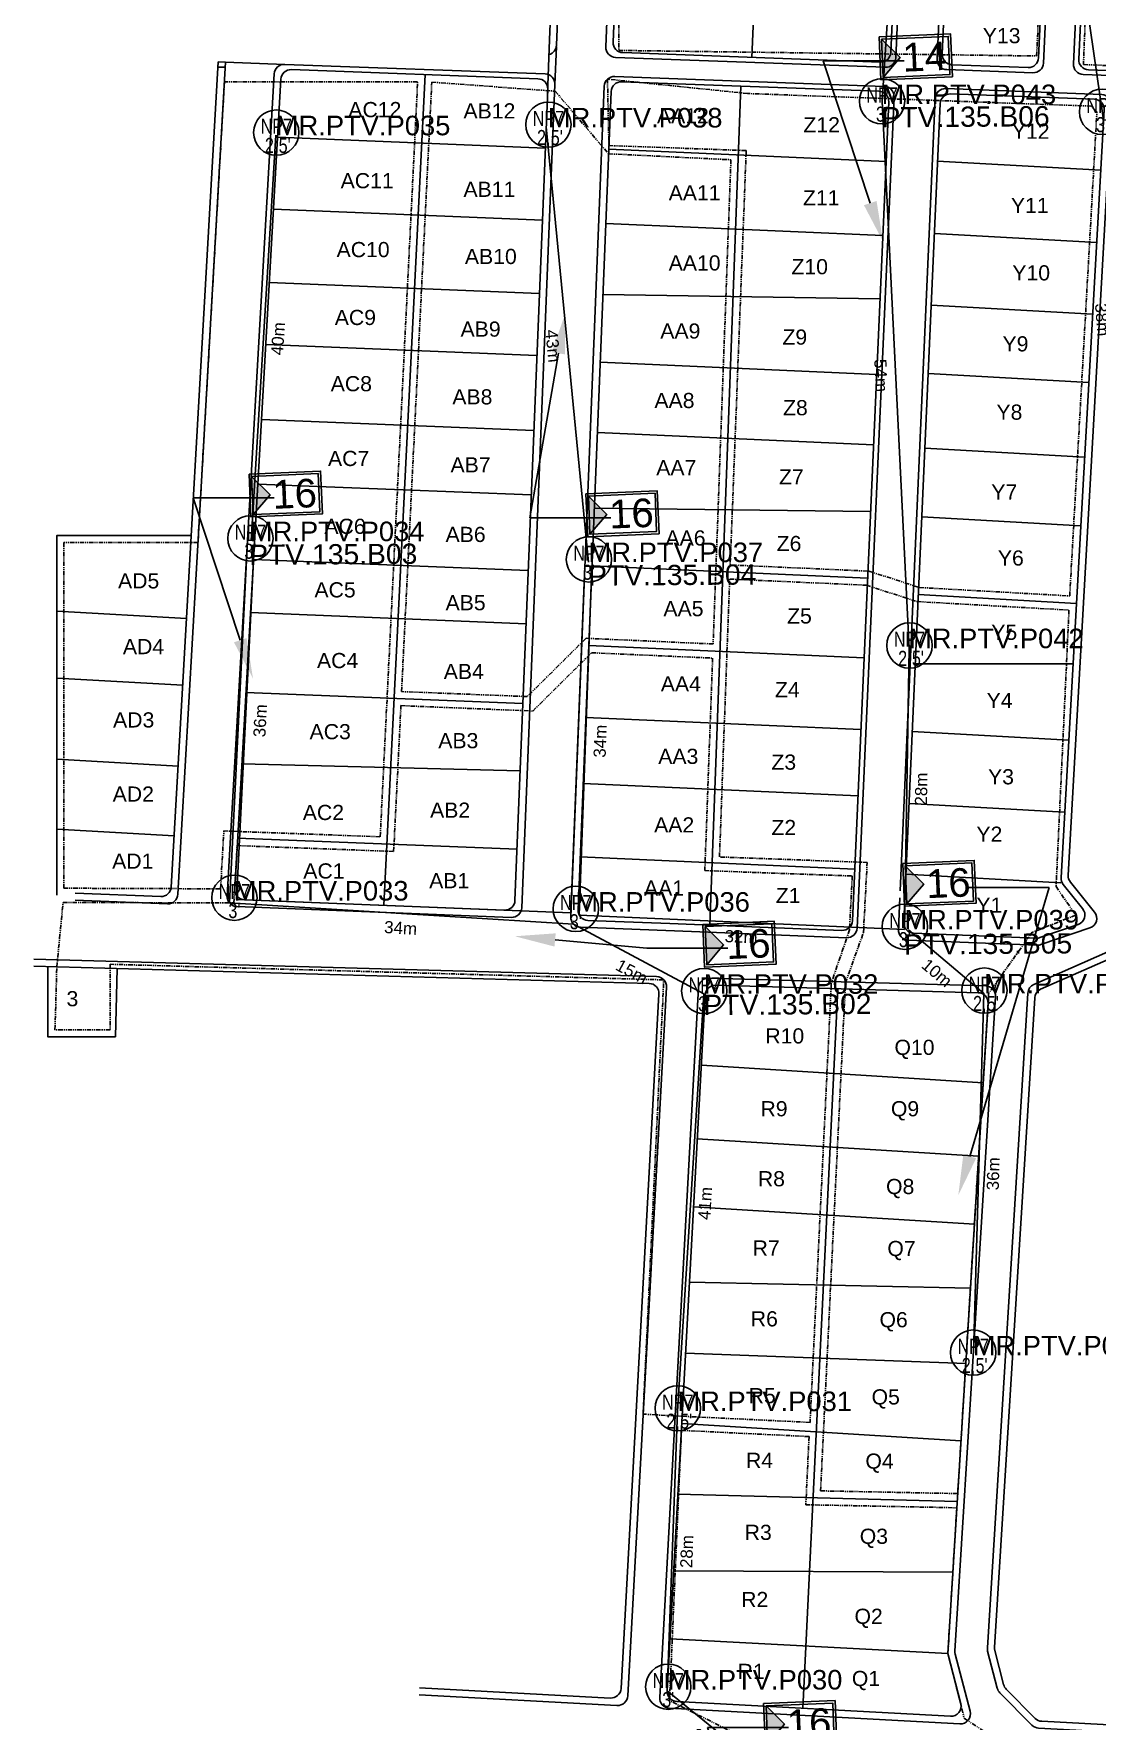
# Model space of a CAD drawing. Extents: x -1482 to -1132, y 13384 to 13773.
# Drawn here: x -1482 to -1376.9, y 13519.2 to 13686 of the extents above; entities that cross this region are included whole.
import ezdxf
from ezdxf import colors
from ezdxf.entities.mleader import LeaderData, LeaderLine
from ezdxf.enums import TextEntityAlignment as Align
from ezdxf.math import Vec2, Vec3

# ---------------------------------------------------------------- set-up
doc = ezdxf.new("R2010")
doc.units = 0
doc.linetypes.add('PHANTOM2', pattern=[1.25, 0.625, -0.125, 0.125, -0.125, 0.125, -0.125])
for name, color, linetype in [('Base Map', 8, 'Continuous'), ('FAT', 30, 'Continuous'), ('Homepass Number', 6, 'Continuous'), ('NEW POLE 7m(2.5 inches)', 200, 'Continuous'), ('NEW POLE 7m(3 inches)', 4, 'Continuous'), ('NEW POLE ID 7m (2.5 inches)', 200, 'Continuous'), ('NEW POLE ID 7m(3 inches)', 4, 'Continuous'), ('SPAN KU', 161, 'Continuous')]:
    doc.layers.add(name, color=color, linetype=linetype)
for name, color, linetype, lineweight in [('FAT AREA', 134, 'PHANTOM2', 30), ('FAT_Info', 170, 'Continuous', 0), ('FO 24 CORE', 3, 'Continuous', 35), ('SLING WIRE', 4, 'Continuous', 30)]:
    doc.layers.add(name, color=color, linetype=linetype, lineweight=lineweight)
doc.styles.get("Standard").update_dxf_attribs({"font": 'arial.ttf'})
doc.styles.add('Title Block 3', font='dgn003.shx')
doc.dimstyles.new('瓦达西瓦', dxfattribs={"dimtxt": 1.2, "dimasz": 0, "dimexe": 1.25, "dimexo": 0.625, "dimgap": 0.05, "dimtad": 1, "dimdec": 0, "dimtxsty": 'Standard', "dimblk": 'ARCHTICK', "dimcen": 0, "dimse1": 1, "dimse2": 1, "dimsd1": 1, "dimsd2": 1, "dimclre": 256, "dimclrt": 256, "dimadec": 0, "dimazin": 0, "dimtfac": 1, "dimtdec": 0, "dimtmove": 2, "dimatfit": 3, "dimfxl": 1, "dimarcsym": 0})

# ---------------------------------------------------------------- blocks, each defined once
blk = doc.blocks.new('*U53')
at = {"color": 0, "linetype": 'ByBlock', "lineweight": -2}
blk.add_circle((0, 0), 2.24, dxfattribs=at)
at = {"color": 0, "linetype": 'ByBlock', "lineweight": -2, "style": 'Title Block 3', "width": 0.799091}
for s, p in [('NP7', (0, 0.62)), ("3'", (0, -1.27))]:
    blk.add_text(s, height=1.488, dxfattribs=at).set_placement(p, align=Align.MIDDLE_CENTER)
blk = doc.blocks.new('*U57')
at = {"color": 0, "linetype": 'ByBlock', "lineweight": -2}
blk.add_circle((0, 0), 2.24, dxfattribs=at)
at = {"color": 0, "linetype": 'ByBlock', "lineweight": -2, "style": 'Title Block 3', "width": 0.799091}
for s, p in [('NP7', (0, 0.62)), ('2,', (-0.46, -1.27)), ("5'", (0.83, -1.27))]:
    blk.add_text(s, height=1.488, dxfattribs=at).set_placement(p, align=Align.MIDDLE_CENTER)
blk = doc.blocks.new('FAT')
h = blk.add_hatch(color=2)
h.dxf.hatch_style = 1
h.paths.add_polyline_path([(-4.25, 2), (-4.25, -2), (-2.4, 0)])
for points in [[(-4.5, 2.25), (3, 2.25), (3, -2.25), (-4.5, -2.25)], [(-4.25, 2), (2.75, 2), (2.75, -2), (-4.25, -2)]]:
    blk.add_lwpolyline(points, close=True)
at = {"color": 2}
blk.add_lwpolyline([(-4.25, 2), (-4.25, -2), (-2.4, 0)], close=True, dxfattribs=at)
at = {"color": 7}
blk.add_attdef('FAT', text='', height=3, dxfattribs=at).set_placement((0.18, 0), align=Align.MIDDLE_CENTER)
blk = doc.blocks.new('*D171')
at = {"layer": 'Defpoints', "color": 0, "lineweight": 30, "ltscale": 0.7, "transparency": 16777216}
for p in [(-1419.44, 13522.18), (-1420.77, 13520.55), (-1409.91, 13514.45)]:
    blk.add_point(p, dxfattribs=at)
at = {"layer": 'SPAN KU', "lineweight": 30, "ltscale": 0.7, "transparency": 16777216, "insert": (-1415.59, 13517.19), "char_height": 1.2, "attachment_point": 5, "rotation": 320.9764}
blk.add_mtext('12m', dxfattribs=at)
blk = doc.blocks.new('_ArchTick')
at = {"color": 0, "linetype": 'ByBlock', "const_width": 0.15}
blk.add_lwpolyline([(-0.5, -0.5), (0.5, 0.5)], dxfattribs=at)
blk = doc.blocks.new('*D172')
at = {"layer": 'Defpoints', "color": 0, "lineweight": 30, "ltscale": 0.7, "transparency": 16777216}
for p in [(-1418.43, 13549.85), (-1416.34, 13549.77), (-1419.44, 13522.18)]:
    blk.add_point(p, dxfattribs=at)
at = {"layer": 'SPAN KU', "lineweight": 30, "ltscale": 0.7, "transparency": 16777216, "insert": (-1417.5, 13535.96), "char_height": 1.2, "attachment_point": 5, "rotation": 87.9093}
blk.add_mtext('28m', dxfattribs=at)
blk = doc.blocks.new('*D173')
at = {"layer": 'Defpoints', "color": 0, "lineweight": 30, "ltscale": 0.7, "transparency": 16777216}
for p in [(-1415.83, 13591.1), (-1413.73, 13590.97), (-1418.43, 13549.85)]:
    blk.add_point(p, dxfattribs=at)
at = {"layer": 'SPAN KU', "lineweight": 30, "ltscale": 0.7, "transparency": 16777216, "insert": (-1415.69, 13570.38), "char_height": 1.2, "attachment_point": 5, "rotation": 86.3839}
blk.add_mtext('41m', dxfattribs=at)
blk = doc.blocks.new('*D174')
at = {"layer": 'Defpoints', "color": 0, "lineweight": 30, "ltscale": 0.7, "transparency": 16777216}
for p in [(-1428.7, 13598), (-1429.69, 13596.15), (-1415.83, 13591.1)]:
    blk.add_point(p, dxfattribs=at)
at = {"layer": 'SPAN KU', "lineweight": 30, "ltscale": 0.7, "transparency": 16777216, "insert": (-1422.94, 13593.29), "char_height": 1.2, "attachment_point": 5, "rotation": 331.8114}
blk.add_mtext('15m', dxfattribs=at)
blk = doc.blocks.new('*D175')
at = {"layer": 'Defpoints', "color": 0, "lineweight": 30, "ltscale": 0.7, "transparency": 16777216}
for p in [(-1462.69, 13600.08), (-1462.81, 13597.98), (-1428.7, 13598)]:
    blk.add_point(p, dxfattribs=at)
at = {"layer": 'SPAN KU', "lineweight": 30, "ltscale": 0.7, "transparency": 16777216, "insert": (-1445.78, 13597.61), "char_height": 1.2, "attachment_point": 5, "rotation": 356.508}
blk.add_mtext('34m', dxfattribs=at)
blk = doc.blocks.new('*D178')
at = {"layer": 'Defpoints', "color": 0, "lineweight": 30, "ltscale": 0.7, "transparency": 16777216}
for p in [(-1460.21, 13635.91), (-1461.99, 13600.44), (-1459.89, 13600.34)]:
    blk.add_point(p, dxfattribs=at)
at = {"layer": 'SPAN KU', "lineweight": 30, "ltscale": 0.7, "transparency": 16777216, "insert": (-1459.66, 13618.1), "char_height": 1.2, "attachment_point": 5, "rotation": 87.1351}
blk.add_mtext('36m', dxfattribs=at)
blk = doc.blocks.new('*D182')
at = {"layer": 'Defpoints', "color": 0, "lineweight": 30, "ltscale": 0.7, "transparency": 16777216}
for p in [(-1426.87, 13633.36), (-1428.13, 13598.89), (-1426.03, 13598.82)]:
    blk.add_point(p, dxfattribs=at)
at = {"layer": 'SPAN KU', "lineweight": 30, "ltscale": 0.7, "transparency": 16777216, "insert": (-1426.06, 13616.08), "char_height": 1.2, "attachment_point": 5, "rotation": 87.9131}
blk.add_mtext('34m', dxfattribs=at)
blk = doc.blocks.new('*D183')
at = {"layer": 'Defpoints', "color": 0, "lineweight": 30, "ltscale": 0.7, "transparency": 16777216}
for p in [(-1428.13, 13598.89), (-1396, 13597.46), (-1396.09, 13595.36)]:
    blk.add_point(p, dxfattribs=at)
at = {"layer": 'SPAN KU', "lineweight": 30, "ltscale": 0.7, "transparency": 16777216, "insert": (-1412.13, 13596.74), "char_height": 1.2, "attachment_point": 5, "rotation": 357.4394}
blk.add_mtext('32m', dxfattribs=at)
blk = doc.blocks.new('*D184')
at = {"layer": 'Defpoints', "color": 0, "lineweight": 30, "ltscale": 0.7, "transparency": 16777216}
for p in [(-1395.54, 13625.27), (-1393.44, 13625.23), (-1396, 13597.46)]:
    blk.add_point(p, dxfattribs=at)
at = {"layer": 'SPAN KU', "lineweight": 30, "ltscale": 0.7, "transparency": 16777216, "insert": (-1394.33, 13611.34), "char_height": 1.2, "attachment_point": 5, "rotation": 89.0527}
blk.add_mtext('28m', dxfattribs=at)
blk = doc.blocks.new('*D185')
at = {"layer": 'Defpoints', "color": 0, "lineweight": 30, "ltscale": 0.7, "transparency": 16777216}
for p in [(-1400.3, 13679.24), (-1398.21, 13679.34), (-1395.54, 13625.27)]:
    blk.add_point(p, dxfattribs=at)
at = {"layer": 'SPAN KU', "lineweight": 30, "ltscale": 0.7, "transparency": 16777216, "insert": (-1398.31, 13652.23), "char_height": 1.2, "attachment_point": 5, "rotation": 272.8268}
blk.add_mtext('54m', dxfattribs=at)
blk = doc.blocks.new('*D186')
at = {"layer": 'Defpoints', "color": 0, "lineweight": 30, "ltscale": 0.7, "transparency": 16777216}
for p in [(-1396.11, 13711.57), (-1394.02, 13711.43), (-1398.21, 13679.34)]:
    blk.add_point(p, dxfattribs=at)
at = {"layer": 'SPAN KU', "lineweight": 30, "ltscale": 0.7, "transparency": 16777216, "insert": (-1395.73, 13695.36), "char_height": 1.2, "attachment_point": 5, "rotation": 86.2804}
blk.add_mtext('32m', dxfattribs=at)
blk = doc.blocks.new('*D188')
at = {"layer": 'Defpoints', "color": 0, "lineweight": 30, "ltscale": 0.7, "transparency": 16777216}
for p in [(-1381.26, 13711.62), (-1378.39, 13677.16), (-1376.31, 13677.46)]:
    blk.add_point(p, dxfattribs=at)
at = {"layer": 'SPAN KU', "lineweight": 30, "ltscale": 0.7, "transparency": 16777216, "insert": (-1380.21, 13694.34), "char_height": 1.2, "attachment_point": 5, "rotation": 278.233}
blk.add_mtext('35m', dxfattribs=at)
blk = doc.blocks.new('*D199')
at = {"layer": 'Defpoints', "color": 0, "lineweight": 30, "ltscale": 0.7, "transparency": 16777216}
for p in [(-1395.59, 13597.41), (-1388.13, 13591.14), (-1389.48, 13589.53)]:
    blk.add_point(p, dxfattribs=at)
at = {"layer": 'SPAN KU', "lineweight": 30, "ltscale": 0.7, "transparency": 16777216, "insert": (-1392.79, 13593.17), "char_height": 1.2, "attachment_point": 5, "rotation": 319.9626}
blk.add_mtext('10m', dxfattribs=at)
blk = doc.blocks.new('*D200')
at = {"layer": 'Defpoints', "color": 0, "lineweight": 30, "ltscale": 0.7, "transparency": 16777216}
for p in [(-1388.13, 13591.14), (-1389.17, 13555.57), (-1387.07, 13555.51)]:
    blk.add_point(p, dxfattribs=at)
at = {"layer": 'SPAN KU', "lineweight": 30, "ltscale": 0.7, "transparency": 16777216, "insert": (-1387.22, 13573.31), "char_height": 1.2, "attachment_point": 5, "rotation": 88.3283}
blk.add_mtext('36m', dxfattribs=at)
blk = doc.blocks.new('*D201')
at = {"layer": 'Defpoints', "color": 0, "lineweight": 30, "ltscale": 0.7, "transparency": 16777216}
for p in [(-1458.12, 13675.98), (-1460.56, 13635.93), (-1458.47, 13635.8)]:
    blk.add_point(p, dxfattribs=at)
at = {"layer": 'SPAN KU', "lineweight": 30, "ltscale": 0.7, "transparency": 16777216, "insert": (-1457.9, 13655.87), "char_height": 1.2, "attachment_point": 5, "rotation": 86.5052}
blk.add_mtext('40m', dxfattribs=at)
blk = doc.blocks.new('*D202')
at = {"layer": 'Defpoints', "color": 0, "lineweight": 30, "ltscale": 0.7, "transparency": 16777216}
for p in [(-1431.4, 13676.81), (-1427.21, 13633.78), (-1429.3, 13633.57)]:
    blk.add_point(p, dxfattribs=at)
at = {"layer": 'SPAN KU', "lineweight": 30, "ltscale": 0.7, "transparency": 16777216, "insert": (-1430.74, 13655.15), "char_height": 1.2, "attachment_point": 5, "rotation": 275.5613}
blk.add_mtext('43m', dxfattribs=at)
blk = doc.blocks.new('*D205')
at = {"layer": 'Defpoints', "color": 0, "lineweight": 30, "ltscale": 0.7, "transparency": 16777216}
for p in [(-1376.46, 13677.03), (-1375.67, 13638.51), (-1373.57, 13638.67)]:
    blk.add_point(p, dxfattribs=at)
at = {"layer": 'SPAN KU', "lineweight": 30, "ltscale": 0.7, "transparency": 16777216, "insert": (-1376.45, 13657.74), "char_height": 1.2, "attachment_point": 5, "rotation": 274.3043}
blk.add_mtext('38m', dxfattribs=at)

msp = doc.modelspace()

# ---------------------------------------------------------------- linework, layer by layer
at = {"layer": 'Base Map', "ltscale": 0.7}
for points in [[(-1431.06, 13685.41, 0.001771), (-1431.06, 13685.41), (-1429.75, 13717.91, -0.419437), (-1428.69, 13718.87), (-1396.88, 13717.02, 0.418215), (-1395.83, 13717.98), (-1394.85, 13739.9, 0.38731), (-1395.72, 13740.93), (-1458.19, 13749.55)], [(-1431.11, 13683.96, 0.327544), (-1430.38, 13684.89), (-1429.07, 13717.37, -0.419437), (-1428.01, 13718.33), (-1396.41, 13716.5, 0.418215), (-1395.35, 13717.45), (-1394.32, 13740.53, 0.38731), (-1395.19, 13741.57), (-1458.1, 13750.25)], [(-1477.96, 13600.35), (-1468.83, 13599.99, 0.409054), (-1467.79, 13600.94), (-1463.1, 13683.21)], [(-1477.93, 13601.05), (-1469.49, 13600.72, 0.409054), (-1468.45, 13601.66), (-1463.8, 13683.23)], [(-1430.53, 13681, 0.415245), (-1431.5, 13682.04), (-1457.24, 13682.99, 0.408268), (-1458.28, 13682.05), (-1462.92, 13600.78, 0.419392), (-1461.96, 13599.72), (-1434.85, 13598.65, 0.413972), (-1433.81, 13599.61), (-1430.53, 13681)], [(-1415.34, 13597.18), (-1401.71, 13596.65, 0.412755), (-1400.67, 13597.6), (-1397.02, 13679.77, 0.416464), (-1397.99, 13680.81), (-1424.62, 13681.79, 0.413183), (-1425.66, 13680.83), (-1428.97, 13598.72, 0.414455), (-1428.01, 13597.68), (-1415.34, 13597.18)], [(-1419.17, 13598.04), (-1427.28, 13598.36, -0.414455), (-1428.24, 13599.39), (-1424.98, 13680.31, -0.413183), (-1423.94, 13681.27), (-1398.51, 13680.33, -0.416464), (-1397.55, 13679.29), (-1401.14, 13598.32, -0.412755), (-1402.18, 13597.37), (-1419.17, 13598.04)], [(-1396.42, 13601.28), (-1392.94, 13679.64, -0.411966), (-1391.9, 13680.59), (-1376.49, 13680.02, -0.419907), (-1375.53, 13678.97), (-1379.81, 13602.82, 0.185728), (-1379.59, 13602.14), (-1377.2, 13599.18, -0.520656), (-1377.66, 13597.61), (-1382.5, 13595.96, -0.092385), (-1382.86, 13595.9), (-1395.63, 13596.41, -0.415674), (-1396.59, 13597.45), (-1396.45, 13600.58)], [(-1395.92, 13601.26), (-1392.46, 13679.12, -0.411966), (-1391.43, 13680.07), (-1377.22, 13679.55, -0.419907), (-1376.26, 13678.5), (-1380.52, 13602.59, 0.185728), (-1380.3, 13601.91), (-1378.38, 13599.52, -0.520656), (-1378.83, 13597.95), (-1382.6, 13596.66, -0.092385), (-1382.96, 13596.61), (-1395.1, 13597.09, -0.415674), (-1396.06, 13598.13), (-1395.95, 13600.56)], [(-1443.91, 13522.5), (-1425.06, 13521.48, 0.413988), (-1424, 13522.42), (-1420.25, 13591.07, 0.422007), (-1421.22, 13592.13), (-1482.04, 13593.84)], [(-1482.02, 13594.54), (-1420.48, 13592.81, -0.422007), (-1419.51, 13591.75), (-1423.34, 13521.69, -0.413988), (-1424.4, 13520.74), (-1443.94, 13521.8)], [(-1386.99, 13590.83, 0.424129), (-1387.96, 13591.89), (-1415.32, 13592.66, 0.406462), (-1416.34, 13591.72), (-1420.18, 13521.52, 0.41444), (-1419.24, 13520.47), (-1390.53, 13518.92, 0.507432), (-1389.5, 13520.17), (-1390.97, 13525.81, -0.079033), (-1391, 13526.12), (-1386.99, 13590.83)]]:
    msp.add_lwpolyline(points, format="xyb", dxfattribs=at)
for points in [[(-1396.53, 13713.08), (-1423.28, 13714.64, 0.419437), (-1424.34, 13713.68), (-1425.5, 13684.72, 0.415245), (-1424.54, 13683.68), (-1397.89, 13682.7, 0.411966), (-1396.85, 13683.65), (-1395.59, 13712.04, 0.410223)], [(-1396.11, 13711.57), (-1397.33, 13684.17, -0.411966), (-1398.36, 13683.22), (-1423.82, 13684.15, -0.415245), (-1424.78, 13685.19), (-1423.66, 13713.14, -0.419437), (-1422.6, 13714.1), (-1397.05, 13712.61, -0.410223)], [(-1383.3, 13682.16), (-1391.81, 13682.47, -0.416464), (-1392.77, 13683.52), (-1391.51, 13711.77, -0.418215), (-1390.46, 13712.73), (-1381.89, 13712.23, -0.410856), (-1380.95, 13711.19), (-1382.26, 13683.11, -0.411333)], [(-1382.74, 13683.63), (-1381.48, 13710.72, 0.410856), (-1382.42, 13711.76), (-1389.98, 13712.2, 0.418215), (-1391.04, 13711.25), (-1392.25, 13684, 0.416464), (-1391.28, 13682.96), (-1383.77, 13682.68, 0.411333)], [(-1379.29, 13683.03), (-1377.99, 13710.99, -0.417579), (-1376.93, 13711.94), (-1342.48, 13709.94, -0.407526), (-1341.54, 13708.91), (-1342.5, 13681.67, -0.414672), (-1343.54, 13680.7), (-1378.33, 13681.98, -0.4171)], [(-1377.81, 13682.46), (-1344.22, 13681.23, 0.414672), (-1343.18, 13682.19), (-1342.26, 13708.45, 0.407526), (-1343.2, 13709.48), (-1376.46, 13711.41, 0.417579), (-1377.51, 13710.46), (-1378.77, 13683.51, 0.4171)], [(-1456.57, 13682.47), (-1432.21, 13681.57, -0.415245), (-1431.25, 13680.53), (-1434.48, 13600.34, -0.413972), (-1435.52, 13599.38), (-1461.22, 13600.39, -0.419392), (-1462.18, 13601.45), (-1457.61, 13681.52, -0.408268)], [(-1345.26, 13595.35), (-1346.73, 13540.25), (-1347.93, 13517.62, -0.414408), (-1348.99, 13516.68), (-1382.73, 13518.5, -0.185753), (-1383.39, 13518.79), (-1386.56, 13521.99, -0.132938), (-1386.82, 13522.44), (-1387.77, 13526.11, -0.079033), (-1387.8, 13526.43), (-1383.8, 13591.17, -0.280495), (-1383.2, 13592.02), (-1372.23, 13596.85, -0.109701), (-1371.8, 13596.94), (-1346.24, 13596.38, -0.41559)], [(-1346.96, 13595.69), (-1371.66, 13596.24, 0.109701), (-1372.09, 13596.15), (-1382.53, 13591.55, 0.280495), (-1383.12, 13590.7), (-1387.1, 13526.49, 0.079033), (-1387.07, 13526.18), (-1386.19, 13522.8, 0.132938), (-1385.93, 13522.35), (-1383.08, 13519.47, 0.185753), (-1382.42, 13519.18), (-1349.65, 13517.41, 0.414408), (-1348.6, 13518.36), (-1347.43, 13540.28), (-1345.98, 13594.67, 0.41559)], [(-1414.65, 13591.94), (-1388.7, 13591.21, -0.424129), (-1387.73, 13590.15), (-1391.71, 13525.89), (-1390.42, 13520.92, -0.507432), (-1391.44, 13519.67), (-1418.5, 13521.13, -0.41444), (-1419.44, 13522.18), (-1415.68, 13591, -0.406462)]]:
    msp.add_lwpolyline(points, format="xyb", close=True, dxfattribs=at)
for points in [[(-1409.83, 13713.35), (-1411.09, 13683.68)], [(-1431.06, 13685.41), (-1431.27, 13680.03)], [(-1430.39, 13684.75), (-1430.53, 13681)], [(-1463.12, 13682.71), (-1463.82, 13682.73)], [(-1463.1, 13683.21), (-1463.8, 13683.23)], [(-1463.1, 13683.21), (-1457.24, 13682.99)], [(-1447.43, 13599.85), (-1443.36, 13681.98)], [(-1415.22, 13597.88), (-1412.17, 13680.83)], [(-1457.93, 13675.79), (-1431.49, 13674.72)], [(-1425.21, 13674.61), (-1397.81, 13673.39)], [(-1392.72, 13673.43), (-1376.59, 13672.53)], [(-1458.34, 13668.67), (-1431.77, 13667.6)], [(-1425.51, 13667.27), (-1398.13, 13666.06)], [(-1393.03, 13666.28), (-1376.99, 13665.38)], [(-1458.76, 13661.41), (-1432.07, 13660.33)], [(-1425.79, 13660.23), (-1398.41, 13659.8)], [(-1393.35, 13659.19), (-1377.39, 13658.29)], [(-1459.11, 13655.28), (-1432.31, 13654.2)], [(-1426.06, 13653.55), (-1398.74, 13652.34)], [(-1393.65, 13652.43), (-1377.77, 13651.54)], [(-1459.53, 13647.88), (-1432.61, 13646.8)], [(-1426.34, 13646.59), (-1399.05, 13645.38)], [(-1393.98, 13645.05), (-1378.18, 13644.16)], [(-1459.89, 13641.49), (-1432.87, 13640.44)], [(-1426.64, 13639.1), (-1399.34, 13638.8)], [(-1394.28, 13638.26), (-1378.56, 13637.38)], [(-1466.47, 13636.41), (-1479.77, 13636.41), (-1479.77, 13600.85)], [(-1460.32, 13634.04), (-1433.17, 13632.95)], [(-1426.87, 13633.4), (-1399.64, 13632.2)], [(-1394.62, 13630.58), (-1379, 13629.7)], [(-1479.77, 13628.93), (-1466.94, 13628.2)], [(-1460.62, 13628.79), (-1433.38, 13627.69)], [(-1427.19, 13625.54), (-1399.99, 13624.33)], [(-1479.77, 13622.31), (-1467.32, 13621.6)], [(-1394.92, 13623.73), (-1379.33, 13623.73)], [(-1461.07, 13620.9), (-1433.7, 13619.8)], [(-1427.47, 13618.43), (-1400.3, 13617.23)], [(-1395.22, 13617.03), (-1379.76, 13616.17)], [(-1479.77, 13614.31), (-1467.77, 13613.62)], [(-1433.96, 13613.16), (-1461.47, 13613.84)], [(-1427.74, 13611.88), (-1400.59, 13610.68)], [(-1395.54, 13609.92), (-1380.16, 13609.06)], [(-1479.77, 13607.39), (-1468.17, 13606.72)], [(-1461.89, 13606.5), (-1434.28, 13605.39)], [(-1428.03, 13604.65), (-1400.91, 13603.44)], [(-1395.85, 13602.93), (-1380.55, 13602.07)], [(-1480.66, 13593.8), (-1480.66, 13586.85), (-1473.97, 13586.85), (-1473.78, 13593.6)], [(-1406.02, 13520.45), (-1402.58, 13591.6)], [(-1416.06, 13584.04), (-1388.22, 13582.31)], [(-1416.46, 13576.78), (-1388.67, 13575.06)], [(-1416.83, 13570.05), (-1389.08, 13568.33)], [(-1417.23, 13562.6), (-1389.48, 13561.99)], [(-1417.62, 13555.57), (-1389.94, 13554.54)], [(-1418, 13548.63), (-1390.41, 13546.92)], [(-1418.38, 13541.63), (-1390.78, 13540.9)], [(-1418.79, 13534.07), (-1391.21, 13533.92)], [(-1419.16, 13527.34), (-1391.71, 13525.89)]]:
    msp.add_lwpolyline(points, dxfattribs=at)
at = {"layer": 'FAT AREA', "color": 2, "lineweight": 30, "ltscale": 0.7, "true_color": 0xf1eb1f}
for points in [[(-1382.18, 13699.88), (-1381.76, 13712.24), (-1369.61, 13715.93), (-1367.49, 13737.61), (-1403.21, 13741.29), (-1404.25, 13716.75), (-1424.23, 13717.91), (-1424.23, 13684.37), (-1382.93, 13683.82)], [(-1377.27, 13710.51), (-1378.3, 13682.97), (-1324.02, 13680.69), (-1322.99, 13706.62), (-1337.97, 13708.98)], [(-1444.1, 13681.28), (-1463.19, 13681.28), (-1465.81, 13635.71), (-1479.07, 13635.71), (-1479.07, 13601.54), (-1463.58, 13601.48), (-1463.25, 13607.2), (-1447.8, 13606.63)], [(-1442.7, 13681.23), (-1430.51, 13680.34), (-1425.23, 13674.15), (-1413.14, 13673.56), (-1414.9, 13625.69), (-1427.46, 13626.25), (-1433.27, 13620.49), (-1445.69, 13620.98)], [(-1379.66, 13630.44), (-1376.97, 13678.29), (-1377.53, 13678.86), (-1411.5, 13680.11), (-1425.34, 13681.53), (-1425.2, 13674.96), (-1411.63, 13674.47), (-1413.21, 13633.5), (-1399.51, 13632.89), (-1394.49, 13631.27)], [(-1413.53, 13624.93), (-1413.26, 13632.1), (-1399.76, 13631.5), (-1394.75, 13629.88), (-1379.73, 13629.04), (-1381.01, 13601.7), (-1379.06, 13598.88), (-1383.37, 13597.18), (-1387.67, 13591.14), (-1390.73, 13541.69), (-1404.28, 13541.96), (-1401.82, 13592.16), (-1400.04, 13597.17), (-1399.68, 13604.09), (-1414.27, 13604.63)], [(-1445.75, 13619.59), (-1432.72, 13619.06), (-1426.91, 13624.82), (-1414.95, 13624.29), (-1415.72, 13603.28), (-1401.15, 13602.75), (-1401.42, 13597.44), (-1403.22, 13592.14), (-1405.32, 13548.73), (-1418.66, 13549.37), (-1421.82, 13549.55), (-1419.78, 13592.48), (-1474.49, 13594.02), (-1474.49, 13587.55), (-1479.94, 13587.55), (-1479.76, 13593.75), (-1479.14, 13600.14), (-1462.26, 13600.08), (-1461.94, 13605.75), (-1446.47, 13605.18)]]:
    msp.add_lwpolyline(points, close=True, dxfattribs=at)
at = {"layer": 'FAT AREA', "color": 1, "lineweight": 30, "ltscale": 0.7}
msp.add_lwpolyline([(-1399.24, 13464.4), (-1412.14, 13464.44), (-1409.27, 13516.25), (-1419.21, 13521.22), (-1418.03, 13547.94), (-1405.42, 13547.33), (-1405.74, 13540.59), (-1390.82, 13540.29), (-1391.7, 13525.9), (-1390.08, 13519.48), (-1382.87, 13514.67), (-1383.39, 13498.61), (-1397.5, 13499.31)], close=True, dxfattribs=at)
at = {"layer": 'FO 24 CORE', "lineweight": 30, "ltscale": 0.7}
msp.add_lwpolyline([(-1409.91, 13514.45), (-1419.44, 13522.18), (-1418.43, 13549.85), (-1415.83, 13591.1), (-1428.7, 13598), (-1462.69, 13600.08), (-1460.91, 13635.95), (-1460.21, 13635.91), (-1461.99, 13600.44), (-1428.95, 13599.11), (-1427.57, 13633.39), (-1426.87, 13633.36), (-1428.13, 13598.89), (-1396, 13597.46), (-1395.54, 13625.27), (-1398.21, 13679.34), (-1396.11, 13711.57), (-1381.26, 13711.62), (-1376.31, 13677.46), (-1343.37, 13677.54), (-1345.35, 13637.47)], dxfattribs=at)
at = {"layer": 'SLING WIRE', "lineweight": 30, "ltscale": 0.7}
for points in [[(-1458.12, 13675.98), (-1460.56, 13635.93)], [(-1431.4, 13676.81), (-1427.21, 13633.78)], [(-1395.59, 13597.41), (-1388.13, 13591.14), (-1389.17, 13555.57)]]:
    msp.add_lwpolyline(points, dxfattribs=at)

# ---------------------------------------------------------------- block references
at = {"layer": 'FAT', "lineweight": 30, "ltscale": 0.7, "xscale": 0.9424579026324792, "yscale": 0.9424579026324792, "zscale": 0.9424579026324792, "rotation": 2.423739857319486}
for p, values in [((-1394.17, 13683.76), {'FAT': '14'}), ((-1456.43, 13640.54), {'FAT': '16'}), ((-1423.15, 13638.59), {'FAT': '16'}), ((-1391.83, 13602.05), {'FAT': '16'}), ((-1411.6, 13596.03), {'FAT': '16'}), ((-1405.59, 13518.99), {'FAT': '16'})]:
    msp.add_blockref('FAT', p, dxfattribs=at).add_auto_attribs(values)
at = {"layer": 'NEW POLE 7m(2.5 inches)'}
for p in [(-1431.18, 13677.03), (-1458.07, 13676.25), (-1395.49, 13625.54), (-1388.09, 13591.42), (-1389.2, 13555.63), (-1418.39, 13550.12)]:
    msp.add_blockref('*U57', p, dxfattribs=at)
at = {"layer": 'NEW POLE 7m(3 inches)'}
for p in [(-1398.21, 13679.34), (-1376.46, 13678.3), (-1460.63, 13636.13), (-1427.17, 13634.05), (-1462.21, 13600.6), (-1428.47, 13599.5), (-1395.95, 13597.73), (-1415.78, 13591.38), (-1419.33, 13522.59)]:
    msp.add_blockref('*U53', p, dxfattribs=at)

# ---------------------------------------------------------------- texts
at = {"layer": 'FAT', "lineweight": 30}
for s, p in [('PTV.135.B06', (-1398.25, 13676.76)), ('PTV.135.B03', (-1460.74, 13633.5)), ('PTV.135.B04', (-1427.24, 13631.45)), ('PTV.135.B05', (-1396.03, 13594.98)), ('PTV.135.B02', (-1415.86, 13589))]:
    msp.add_text(s, height=2, rotation=0.3973, dxfattribs=at).set_placement(p)
at = {"layer": 'Homepass Number', "lineweight": 30, "ltscale": 0.7}
for s, p in [('Y13', (-1388.25, 13684.63)), ('AC12', (-1450.95, 13677.32)), ('AB12', (-1439.57, 13677.19)), ('AA12', (-1420.45, 13676.71)), ('Z12', (-1405.98, 13675.82)), ('Y12', (-1385.38, 13675.18)), ('AC11', (-1451.71, 13670.29)), ('AB11', (-1439.57, 13669.44)), ('AA11', (-1419.29, 13669.09)), ('Z11', (-1406.02, 13668.6)), ('Y11', (-1385.47, 13667.84)), ('AC10', (-1452.11, 13663.48)), ('AB10', (-1439.43, 13662.8)), ('AA10', (-1419.29, 13662.16)), ('Z10', (-1407.16, 13661.79)), ('Y10', (-1385.33, 13661.18)), ('AC9', (-1452.29, 13656.77)), ('AB9', (-1439.86, 13655.62)), ('AA9', (-1420.12, 13655.43)), ('Z9', (-1408.05, 13654.83)), ('Y9', (-1386.3, 13654.16)), ('AC8', (-1452.69, 13650.22)), ('AB8', (-1440.67, 13648.92)), ('AA8', (-1420.7, 13648.56)), ('Z8', (-1407.99, 13647.85)), ('Y8', (-1386.9, 13647.41)), ('AC7', (-1452.96, 13642.83)), ('AB7', (-1440.85, 13642.2)), ('AA7', (-1420.52, 13641.92)), ('Z7', (-1408.39, 13641.01)), ('Y7', (-1387.41, 13639.51)), ('AC6', (-1453.32, 13636.12)), ('AB6', (-1441.34, 13635.32)), ('AA6', (-1419.61, 13634.97)), ('Z6', (-1408.62, 13634.42)), ('Y6', (-1386.76, 13632.99)), ('AD5', (-1473.71, 13630.73)), ('AC5', (-1454.3, 13629.84)), ('AB5', (-1441.34, 13628.57)), ('AA5', (-1419.81, 13627.98)), ('Z5', (-1407.59, 13627.26)), ('Y5', (-1387.41, 13625.64)), ('AD4', (-1473.23, 13624.23)), ('AC4', (-1454.05, 13622.85)), ('AB4', (-1441.52, 13621.77)), ('AA4', (-1420.07, 13620.54)), ('Z4', (-1408.79, 13619.97)), ('Y4', (-1387.87, 13618.9)), ('AD3', (-1474.2, 13616.98)), ('AC3', (-1454.78, 13615.82)), ('AB3', (-1442.06, 13614.93)), ('AA3', (-1420.32, 13613.38)), ('Z3', (-1409.14, 13612.81)), ('Y3', (-1387.73, 13611.36)), ('AD2', (-1474.24, 13609.65)), ('AC2', (-1455.45, 13607.83)), ('AB2', (-1442.87, 13608.06)), ('AA2', (-1420.73, 13606.6)), ('Z2', (-1409.14, 13606.34)), ('Y2', (-1388.88, 13605.68)), ('AD1', (-1474.29, 13603.02)), ('AC1', (-1455.4, 13602.05)), ('AB1', (-1442.96, 13601.09)), ('AA1', (-1421.73, 13600.36)), ('Z1', (-1408.71, 13599.62)), ('Y1', (-1388.88, 13598.67)), ('3', (-1478.8, 13589.42)), ('R10', (-1409.74, 13585.74)), ('Q10', (-1396.98, 13584.61)), ('R9', (-1410.22, 13578.54)), ('Q9', (-1397.33, 13578.54)), ('R8', (-1410.48, 13571.62)), ('Q8', (-1397.81, 13570.85)), ('R7', (-1411, 13564.77)), ('Q7', (-1397.68, 13564.72)), ('R6', (-1411.18, 13557.77)), ('Q6', (-1398.46, 13557.68)), ('R5', (-1411.39, 13550.17)), ('Q5', (-1399.24, 13550.05)), ('R4', (-1411.65, 13543.78)), ('Q4', (-1399.85, 13543.7)), ('R3', (-1411.78, 13536.66)), ('Q3', (-1400.41, 13536.27)), ('R2', (-1412.13, 13530.02)), ('Q2', (-1400.93, 13528.36)), ('R1', (-1412.48, 13522.91)), ('Q1', (-1401.19, 13522.21))]:
    msp.add_text(s, height=1.5, dxfattribs=at).set_placement(p, align=Align.BOTTOM_LEFT)
at = {"layer": 'NEW POLE ID 7m (2.5 inches)', "lineweight": 30}
for s, p in [('MR.PTV.P035', (-1458.12, 13675.98)), ('MR.PTV.P038', (-1431.23, 13676.75)), ('MR.PTV.P042', (-1395.54, 13625.27)), ('MR.PTV.P040', (-1388.13, 13591.14)), ('MR.PTV.P041', (-1389.25, 13555.35)), ('MR.PTV.P031', (-1418.43, 13549.85))]:
    msp.add_text(s, height=1.9328, dxfattribs=at).set_placement(p)
at = {"layer": 'NEW POLE ID 7m(3 inches)', "lineweight": 30}
for s, p in [('MR.PTV.P043', (-1398.25, 13679.06)), ('MR.PTV.P034', (-1460.68, 13635.85)), ('MR.PTV.P037', (-1427.21, 13633.78)), ('MR.PTV.P033', (-1462.26, 13600.32)), ('MR.PTV.P036', (-1428.52, 13599.22)), ('MR.PTV.P039', (-1396, 13597.46)), ('MR.PTV.P032', (-1415.83, 13591.1)), ('MR.PTV.P030', (-1419.38, 13522.32))]:
    msp.add_text(s, height=1.9328, dxfattribs=at).set_placement(p)

# ---------------------------------------------------------------- dimensions: what is measured, and where the dimension line sits
at = {"layer": 'SPAN KU', "lineweight": 30, "ltscale": 0.7}
for p1, p2, distance, picture, middle in [((-1398.21, 13679.34), (-1396.11, 13711.57), -2.1, '*D186', (-1395.73, 13695.36)), ((-1381.26, 13711.62), (-1376.31, 13677.46), -2.1, '*D188', (-1380.21, 13694.34)), ((-1395.54, 13625.27), (-1398.21, 13679.34), 2.1, '*D185', (-1398.31, 13652.23)), ((-1458.12, 13675.98), (-1460.56, 13635.93), 2.1, '*D201', (-1457.9, 13655.87)), ((-1431.4, 13676.81), (-1427.21, 13633.78), -2.1, '*D202', (-1430.74, 13655.15)), ((-1376.46, 13677.03), (-1373.57, 13638.67), -2.1, '*D205', (-1376.45, 13657.74)), ((-1460.21, 13635.91), (-1461.99, 13600.44), 2.1, '*D178', (-1459.66, 13618.1)), ((-1426.87, 13633.36), (-1428.13, 13598.89), 2.1, '*D182', (-1426.06, 13616.08)), ((-1396, 13597.46), (-1395.54, 13625.27), -2.1, '*D184', (-1394.33, 13611.34)), ((-1428.7, 13598), (-1462.69, 13600.08), 2.1, '*D175', (-1445.78, 13597.61)), ((-1428.13, 13598.89), (-1396, 13597.46), -2.1, '*D183', (-1412.13, 13596.74)), ((-1415.83, 13591.1), (-1428.7, 13598), 2.1, '*D174', (-1422.94, 13593.29)), ((-1395.59, 13597.41), (-1388.13, 13591.14), -2.1, '*D199', (-1392.79, 13593.17)), ((-1418.43, 13549.85), (-1415.83, 13591.1), -2.1, '*D173', (-1415.69, 13570.38)), ((-1388.13, 13591.14), (-1389.17, 13555.57), 2.1, '*D200', (-1387.22, 13573.31)), ((-1419.44, 13522.18), (-1418.43, 13549.85), -2.1, '*D172', (-1417.5, 13535.96)), ((-1409.91, 13514.45), (-1419.44, 13522.18), 2.1, '*D171', (-1415.59, 13517.19))]:
    dim = msp.add_aligned_dim(p1=p1, p2=p2, distance=distance, dimstyle='瓦达西瓦', override={"dimpost": 'm'}, dxfattribs=at)
    dim.commit()
    dim.dimension.update_dxf_attribs({"geometry": picture, "text_midpoint": middle})

# ---------------------------------------------------------------- leaders
at = {"layer": 'FAT_Info', "ltscale": 0.7}
ml = msp.add_multileader_mtext('Standard', dxfattribs=at)
ml.set_content('', color=256)
ml.set_leader_properties()
ml.build(insert=Vec2(0, 0))
ctx = ml.context
ctx.base_point, ctx.plane_origin = Vec3(-1396.03, 13683.33), Vec3(-1378.98, 13690.25)
notes = []
notes.append((ctx, [(1, (1, 1, 0), (-1404.03, 13683.33), (1, 0), 8, [(0, [(-1398.11, 13665.48)], 0, [])])]))
ctx.mtext.insert, ctx.mtext.flow_direction = Vec3(-1394.03, 13685.33), 5
ml = msp.add_multileader_mtext('Standard', dxfattribs=at)
ml.set_content('', color=256)
ml.set_leader_properties()
ml.build(insert=Vec2(0, 0))
ctx = ml.context
ctx.base_point, ctx.plane_origin = Vec3(-1425.02, 13638.16), Vec3(-1407.96, 13645.09)
notes.append((ctx, [(1, (1, 1, 0), (-1433.02, 13638.16), (1, 0), 8, [(0, [(-1429.51, 13658.37)], 0, [])])]))
ctx.mtext.insert, ctx.mtext.flow_direction = Vec3(-1423.02, 13640.16), 5
ml = msp.add_multileader_mtext('Standard', dxfattribs=at)
ml.set_content('', color=256)
ml.set_leader_properties()
ml.build(insert=Vec2(0, 0))
ctx = ml.context
ctx.base_point, ctx.plane_origin = Vec3(-1458.29, 13640.12), Vec3(-1441.24, 13647.04)
notes.append((ctx, [(1, (1, 1, 0), (-1466.29, 13640.12), (1, 0), 8, [(0, [(-1460.37, 13622.27)], 0, [])])]))
ctx.mtext.insert, ctx.mtext.flow_direction = Vec3(-1456.29, 13642.12), 5
ml = msp.add_multileader_mtext('Standard', dxfattribs=at)
ml.set_content('', color=256)
ml.set_leader_properties()
ml.build(insert=Vec2(0, 0))
ctx = ml.context
ctx.base_point, ctx.plane_origin = Vec3(-1393.7, 13601.62), Vec3(-1376.64, 13608.54)
ctx.text_align_type = 2
notes.append((ctx, [(0, (1, 1, 0), (-1381.7, 13601.62), (-1, 0), 8, [(0, [(-1390.67, 13571.19)], 0, [])])]))
ctx.mtext.insert, ctx.mtext.alignment, ctx.mtext.flow_direction = Vec3(-1391.7, 13603.62), 3, 5
ml = msp.add_multileader_mtext('Standard', dxfattribs=at)
ml.set_content('', color=256)
ml.set_leader_properties()
ml.build(insert=Vec2(0, 0))
ctx = ml.context
ctx.base_point, ctx.plane_origin = Vec3(-1413.46, 13595.6), Vec3(-1396.41, 13602.52)
notes.append((ctx, [(1, (1, 1, 0), (-1421.46, 13595.6), (1, 0), 8, [(0, [(-1434.5, 13596.79)], 0, [])])]))
ctx.mtext.insert, ctx.mtext.flow_direction = Vec3(-1411.46, 13597.6), 5
ml = msp.add_multileader_mtext('Standard', dxfattribs=at)
ml.set_content('', color=256)
ml.set_leader_properties()
ml.build(insert=Vec2(0, 0))
ctx = ml.context
ctx.base_point, ctx.plane_origin = Vec3(-1407.45, 13518.57), Vec3(-1390.4, 13525.49)
notes.append((ctx, [(1, (1, 1, 0), (-1415.45, 13518.57), (1, 0), 8, [(0, [(-1409.53, 13500.72)], 0, [])])]))
ctx.mtext.insert, ctx.mtext.flow_direction = Vec3(-1405.45, 13520.57), 5
for ctx, leaders in notes:
    for number, flags, end, landing, length, lines in leaders:
        leader = LeaderData()
        leader.index, (leader.has_last_leader_line, leader.has_dogleg_vector, leader.attachment_direction) = number, flags
        leader.last_leader_point, leader.dogleg_vector, leader.dogleg_length = Vec3(end), Vec3(landing), length
        for number, points, colour, breaks in lines:
            line = LeaderLine()
            line.index, line.vertices, line.color, line.breaks = number, Vec3.list(points), colors.encode_raw_color(colour), breaks
            leader.lines.append(line)
        ctx.leaders.append(leader)

doc.saveas('drawing.dxf')
